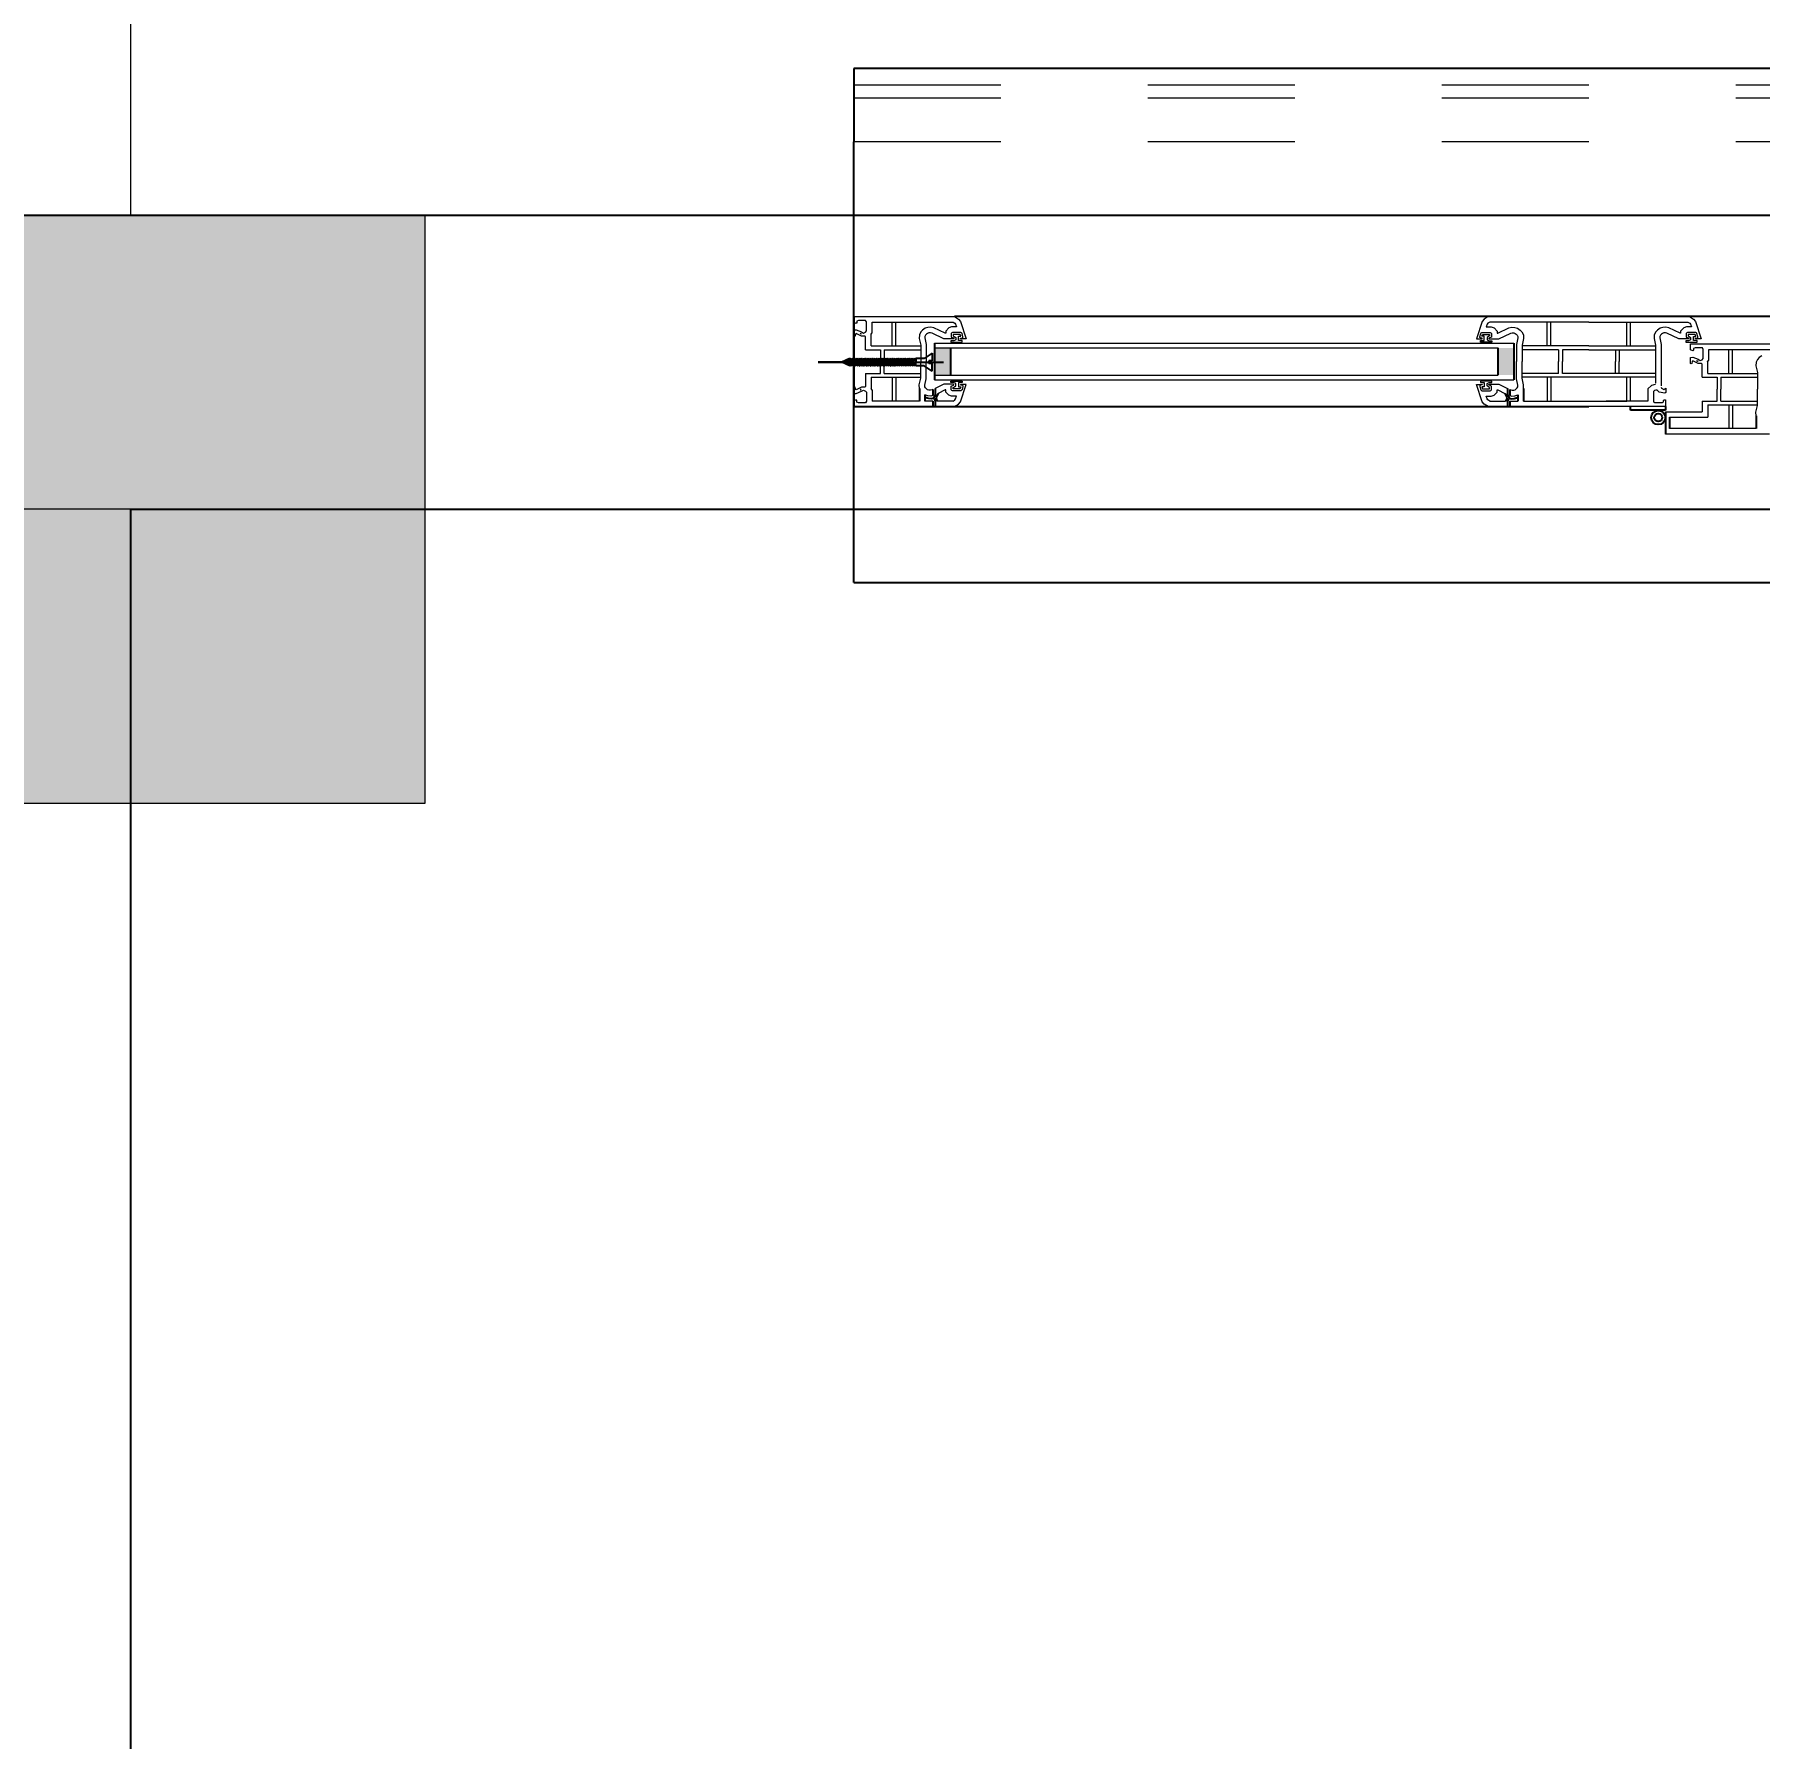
# Model space of a CAD drawing. Header units: metres. Extents: x -355 to 973, y -73 to 238.
# Drawn here: x -294.585 to -293.412, y 113.849 to 115.009 of the extents above; entities that cross this region are included whole.
import ezdxf

# ---------------------------------------------------------------- set-up
doc = ezdxf.new("R2010")
doc.units = ezdxf.units.M
doc.header["$LTSCALE"] = 3
doc.header["$MEASUREMENT"] = 0
for name, pattern in [('1', [30, 6, 6, 6, 6, 6]), ('202$0$HIDDEN', [0.375, 0.25, -0.125]), ('ACAD_ISO02W100', [15, 12, -3]), ('DASHED2', [0.375, 0.25, -0.125])]:
    doc.linetypes.add(name, pattern=pattern)
for name, color, linetype in [('01B', 10, 'Continuous'), ('4', 4, 'ACAD_ISO02W100'), ('5', 2, 'Continuous')]:
    doc.layers.add(name, color=color, linetype=linetype)
for name, color, linetype, lineweight in [('05', 21, 'Continuous', 5), ('15', 63, 'DASHED2', 15), ('alaem', 230, 'Continuous', 5)]:
    doc.layers.add(name, color=color, linetype=linetype, lineweight=lineweight)
doc.styles.get("Standard").update_dxf_attribs({"font": 'arial.ttf'})
doc.dimstyles.new('ahmad', dxfattribs={"dimtxt": 0.2, "dimasz": 0.1375, "dimexe": 0, "dimexo": 0.0625, "dimgap": 0.09, "dimtad": 0, "dimzin": 0, "dimdsep": 46, "dimtxsty": 'Standard', "dimblk": 'OBLIQUE', "dimcen": 0.09, "dimclrd": 245, "dimclrt": 61, "dimadec": 0, "dimazin": 0, "dimtfac": 1, "dimtofl": 0, "dimtmove": 0, "dimatfit": 3, "dimldrblk": 'OBLIQUE', "dimfxl": 0, "dimfxlon": 1, "dimtolj": 1, "dimtzin": 0, "dimlwd": 13, "dimarcsym": 0})

# ---------------------------------------------------------------- blocks, each defined once
blk = doc.blocks.new('fghhyh')
at = {"layer": 'alaem', "linetype": '1'}
h = blk.add_hatch(color=256, dxfattribs=at)
h.dxf.hatch_style = 1
h.paths.add_polyline_path([(280.3961, 190.2964), (280.3961, 190.6964), (279.9961, 190.6964), (279.9961, 190.2964)])
blk.add_lwpolyline([(279.9961, 190.6964), (279.9961, 190.2964), (280.3961, 190.2964), (280.3961, 190.6964)], close=True, dxfattribs=at)
blk = doc.blocks.new('_Oblique')
at = {"color": 0, "linetype": 'ByBlock', "lineweight": -2}
blk.add_line((-0.5, -0.5), (0.5, 0.5), dxfattribs=at)
blk = doc.blocks.new('*D612')
at = {"color": 245, "lineweight": 13, "transparency": 16777216}
for p, q in [((-304.7968, 115.9914), (-298.7765, 115.9914)), ((-291.9197, 115.9914), (-297.94, 115.9914))]:
    blk.add_line(p, q, dxfattribs=at)
at = {"layer": 'Defpoints', "color": 0, "transparency": 16777216}
for p in [(-291.9197, 115.9914), (-304.7968, 114.8861), (-291.9197, 114.8861)]:
    blk.add_point(p, dxfattribs=at)
at = {"color": 245, "lineweight": 13, "transparency": 16777216, "xscale": 0.1375, "yscale": 0.1375, "zscale": 0.1375, "rotation": 180}
blk.add_blockref('_Oblique', (-304.7968, 115.9914), dxfattribs=at)
at = {"color": 245, "lineweight": 13, "transparency": 16777216, "xscale": 0.1375, "yscale": 0.1375, "zscale": 0.1375}
blk.add_blockref('_Oblique', (-291.9197, 115.9914), dxfattribs=at)
at = {"color": 61, "transparency": 16777216, "insert": (-298.3582, 115.9914), "char_height": 0.2, "attachment_point": 5}
blk.add_mtext('\\A1;12.88', dxfattribs=at)
blk = doc.blocks.new('DSSSS')
at = {"layer": '05'}
for p, q in [((152.76042, -221.38644), (152.76042, -221.38719)), ((152.76042, -221.38719), (152.76643, -221.38719)), ((152.76643, -221.38719), (152.76643, -221.38631))]:
    blk.add_line(p, q, dxfattribs=at)
blk.add_lwpolyline([(152.76643, -221.38631), (152.76455, -221.38631), (152.76455, -221.38402), (152.76573, -221.38402), (152.76544, -221.383), (152.76167, -221.383), (152.76167, -221.38381), (152.76226, -221.38407), (152.76299, -221.38465), (152.76299, -221.38592), (152.76191, -221.38644), (152.76042, -221.38644)], dxfattribs=at)
blk = doc.blocks.new('ddd')
at = {"layer": '01B'}
for points in [[(1655.8293, 1003.8705), (1655.8184, 1003.8705), (1655.8184, 1003.889), (1655.8293, 1003.889)], [(1656.2018, 1003.8705), (1656.2127, 1003.8705), (1656.2127, 1003.889), (1656.2018, 1003.889)]]:
    blk.add_hatch(color=143, dxfattribs=at).paths.add_polyline_path(points)
at = {"layer": '01B', "color": 32}
for p in [(1655.7637, 1004.0793), (1655.7637, 1003.7293)]:
    blk.add_line(p, (1655.7637, 1004.0293), dxfattribs=at)
at = {"layer": '01B', "color": 143}
for p, q in [((1655.7637, 1003.9104), (1655.7637, 1003.8491)), ((1657.1951, 1003.9104), (1655.8322, 1003.9104)), ((1655.8168, 1003.8855), (1655.8114, 1003.8819)), ((1655.8168, 1003.8855), (1655.8168, 1003.8803)), ((1655.8184, 1003.8923), (1655.8184, 1003.8672)), ((1655.8293, 1003.889), (1655.8293, 1003.8705)), ((1656.2018, 1003.889), (1656.2018, 1003.8705)), ((1656.2127, 1003.8923), (1656.2127, 1003.8672)), ((1655.7802, 1003.8793), (1655.7393, 1003.8793)), ((1655.7393, 1003.8793), (1655.8247, 1003.8793)), ((1655.7608, 1003.8819), (1655.7555, 1003.8793)), ((1655.7608, 1003.8768), (1655.7555, 1003.8793)), ((1655.7608, 1003.8819), (1655.7587, 1003.8793)), ((1655.7608, 1003.8768), (1655.7587, 1003.8793)), ((1655.7621, 1003.8819), (1655.76, 1003.8793)), ((1655.7621, 1003.8768), (1655.76, 1003.8793)), ((1655.7608, 1003.8819), (1655.7616, 1003.8813)), ((1655.7608, 1003.8768), (1655.7616, 1003.8774)), ((1655.7633, 1003.8819), (1655.7612, 1003.8793)), ((1655.7633, 1003.8768), (1655.7612, 1003.8793)), ((1655.7621, 1003.8819), (1655.7628, 1003.8813)), ((1655.7621, 1003.8768), (1655.7628, 1003.8774)), ((1655.7646, 1003.8819), (1655.7624, 1003.8793)), ((1655.7646, 1003.8768), (1655.7624, 1003.8793)), ((1655.7633, 1003.8819), (1655.7641, 1003.8813)), ((1655.7633, 1003.8768), (1655.7641, 1003.8774)), ((1655.7658, 1003.8819), (1655.7637, 1003.8793)), ((1655.7658, 1003.8768), (1655.7637, 1003.8793)), ((1655.7646, 1003.8819), (1655.7653, 1003.8813)), ((1655.7646, 1003.8768), (1655.7653, 1003.8774)), ((1655.7671, 1003.8819), (1655.7649, 1003.8793)), ((1655.7671, 1003.8768), (1655.7649, 1003.8793)), ((1655.7658, 1003.8819), (1655.7666, 1003.8813)), ((1655.7658, 1003.8768), (1655.7666, 1003.8774)), ((1655.7683, 1003.8819), (1655.7662, 1003.8793)), ((1655.7683, 1003.8768), (1655.7662, 1003.8793)), ((1655.7671, 1003.8819), (1655.7678, 1003.8813)), ((1655.7671, 1003.8768), (1655.7678, 1003.8774)), ((1655.7696, 1003.8819), (1655.7674, 1003.8793)), ((1655.7696, 1003.8768), (1655.7674, 1003.8793)), ((1655.7683, 1003.8819), (1655.769, 1003.8813)), ((1655.7683, 1003.8768), (1655.769, 1003.8774)), ((1655.7708, 1003.8819), (1655.7687, 1003.8793)), ((1655.7708, 1003.8768), (1655.7687, 1003.8793)), ((1655.7696, 1003.8819), (1655.7703, 1003.8813)), ((1655.7696, 1003.8768), (1655.7703, 1003.8774)), ((1655.7721, 1003.8819), (1655.7699, 1003.8793)), ((1655.7721, 1003.8768), (1655.7699, 1003.8793)), ((1655.7708, 1003.8819), (1655.7715, 1003.8813)), ((1655.7708, 1003.8768), (1655.7715, 1003.8774)), ((1655.7733, 1003.8819), (1655.7712, 1003.8793)), ((1655.7733, 1003.8768), (1655.7712, 1003.8793)), ((1655.7721, 1003.8819), (1655.7728, 1003.8813)), ((1655.7721, 1003.8768), (1655.7728, 1003.8774)), ((1655.7745, 1003.8819), (1655.7724, 1003.8793)), ((1655.7745, 1003.8768), (1655.7724, 1003.8793)), ((1655.7733, 1003.8819), (1655.774, 1003.8813)), ((1655.7733, 1003.8768), (1655.774, 1003.8774)), ((1655.7758, 1003.8819), (1655.7737, 1003.8793)), ((1655.7758, 1003.8768), (1655.7737, 1003.8793)), ((1655.7745, 1003.8819), (1655.7753, 1003.8813)), ((1655.7745, 1003.8768), (1655.7753, 1003.8774)), ((1655.777, 1003.8819), (1655.7749, 1003.8793)), ((1655.777, 1003.8768), (1655.7749, 1003.8793)), ((1655.7758, 1003.8819), (1655.7765, 1003.8813)), ((1655.7758, 1003.8768), (1655.7765, 1003.8774)), ((1655.7783, 1003.8819), (1655.7762, 1003.8793)), ((1655.7783, 1003.8768), (1655.7762, 1003.8793)), ((1655.777, 1003.8819), (1655.7778, 1003.8813)), ((1655.777, 1003.8768), (1655.7778, 1003.8774)), ((1655.7795, 1003.8819), (1655.7774, 1003.8793)), ((1655.7795, 1003.8768), (1655.7774, 1003.8793)), ((1655.7783, 1003.8819), (1655.779, 1003.8813)), ((1655.7783, 1003.8768), (1655.779, 1003.8774)), ((1655.7808, 1003.8819), (1655.7786, 1003.8793)), ((1655.7808, 1003.8768), (1655.7786, 1003.8793)), ((1655.7795, 1003.8819), (1655.7803, 1003.8813)), ((1655.7795, 1003.8768), (1655.7803, 1003.8774)), ((1655.782, 1003.8819), (1655.7799, 1003.8793)), ((1655.782, 1003.8768), (1655.7799, 1003.8793)), ((1655.7808, 1003.8819), (1655.7815, 1003.8813)), ((1655.7808, 1003.8768), (1655.7815, 1003.8774)), ((1655.7833, 1003.8819), (1655.7811, 1003.8793)), ((1655.7833, 1003.8768), (1655.7811, 1003.8793)), ((1655.782, 1003.8819), (1655.7827, 1003.8813)), ((1655.782, 1003.8768), (1655.7827, 1003.8774)), ((1655.7845, 1003.8819), (1655.7824, 1003.8793)), ((1655.7845, 1003.8768), (1655.7824, 1003.8793)), ((1655.7833, 1003.8819), (1655.784, 1003.8813)), ((1655.7833, 1003.8768), (1655.784, 1003.8774)), ((1655.7858, 1003.8819), (1655.7836, 1003.8793)), ((1655.7858, 1003.8768), (1655.7836, 1003.8793)), ((1655.7845, 1003.8819), (1655.7852, 1003.8813)), ((1655.7845, 1003.8768), (1655.7852, 1003.8774)), ((1655.787, 1003.8819), (1655.7849, 1003.8793)), ((1655.787, 1003.8768), (1655.7849, 1003.8793)), ((1655.7858, 1003.8819), (1655.7865, 1003.8813)), ((1655.7858, 1003.8768), (1655.7865, 1003.8774)), ((1655.7882, 1003.8819), (1655.7861, 1003.8793)), ((1655.7882, 1003.8768), (1655.7861, 1003.8793)), ((1655.787, 1003.8819), (1655.7877, 1003.8813)), ((1655.787, 1003.8768), (1655.7877, 1003.8774)), ((1655.7895, 1003.8819), (1655.7874, 1003.8793)), ((1655.7895, 1003.8768), (1655.7874, 1003.8793)), ((1655.7882, 1003.8819), (1655.789, 1003.8813)), ((1655.7882, 1003.8768), (1655.789, 1003.8774)), ((1655.7907, 1003.8819), (1655.7886, 1003.8793)), ((1655.7907, 1003.8768), (1655.7886, 1003.8793)), ((1655.7895, 1003.8819), (1655.7902, 1003.8813)), ((1655.7895, 1003.8768), (1655.7902, 1003.8774)), ((1655.792, 1003.8819), (1655.7899, 1003.8793)), ((1655.792, 1003.8768), (1655.7899, 1003.8793)), ((1655.7907, 1003.8819), (1655.7915, 1003.8813)), ((1655.7907, 1003.8768), (1655.7915, 1003.8774)), ((1655.7932, 1003.8819), (1655.7911, 1003.8793)), ((1655.7932, 1003.8768), (1655.7911, 1003.8793)), ((1655.792, 1003.8819), (1655.7927, 1003.8813)), ((1655.792, 1003.8768), (1655.7927, 1003.8774)), ((1655.7945, 1003.8819), (1655.7923, 1003.8793)), ((1655.7945, 1003.8768), (1655.7923, 1003.8793)), ((1655.7932, 1003.8819), (1655.794, 1003.8813)), ((1655.7932, 1003.8768), (1655.794, 1003.8774)), ((1655.7957, 1003.8819), (1655.7936, 1003.8793)), ((1655.7957, 1003.8768), (1655.7936, 1003.8793)), ((1655.7945, 1003.8819), (1655.7952, 1003.8813)), ((1655.7945, 1003.8768), (1655.7952, 1003.8774)), ((1655.797, 1003.8819), (1655.7948, 1003.8793)), ((1655.797, 1003.8768), (1655.7948, 1003.8793)), ((1655.7957, 1003.8819), (1655.7965, 1003.8813)), ((1655.7957, 1003.8768), (1655.7965, 1003.8774)), ((1655.7982, 1003.8819), (1655.7961, 1003.8793)), ((1655.7982, 1003.8768), (1655.7961, 1003.8793)), ((1655.797, 1003.8819), (1655.7977, 1003.8813)), ((1655.797, 1003.8768), (1655.7977, 1003.8774)), ((1655.7995, 1003.8819), (1655.7973, 1003.8793)), ((1655.7995, 1003.8768), (1655.7973, 1003.8793)), ((1655.7982, 1003.8819), (1655.7989, 1003.8813)), ((1655.7982, 1003.8768), (1655.7989, 1003.8774)), ((1655.8007, 1003.8819), (1655.7986, 1003.8793)), ((1655.8007, 1003.8768), (1655.7986, 1003.8793)), ((1655.7995, 1003.8819), (1655.8002, 1003.8813)), ((1655.7995, 1003.8768), (1655.8002, 1003.8774)), ((1655.8019, 1003.8819), (1655.7998, 1003.8793)), ((1655.8019, 1003.8768), (1655.7998, 1003.8793)), ((1655.8007, 1003.8819), (1655.8014, 1003.8813)), ((1655.8007, 1003.8768), (1655.8014, 1003.8774)), ((1655.8032, 1003.8819), (1655.8011, 1003.8793)), ((1655.8032, 1003.8768), (1655.8011, 1003.8793)), ((1655.8019, 1003.8819), (1655.8027, 1003.8813)), ((1655.8019, 1003.8768), (1655.8027, 1003.8774)), ((1655.8044, 1003.8819), (1655.8023, 1003.8793)), ((1655.8044, 1003.8768), (1655.8023, 1003.8793)), ((1655.8032, 1003.8819), (1655.8039, 1003.8813)), ((1655.8032, 1003.8768), (1655.8039, 1003.8774)), ((1655.8057, 1003.8819), (1655.8036, 1003.8793)), ((1655.8057, 1003.8768), (1655.8036, 1003.8793)), ((1655.8044, 1003.8819), (1655.8052, 1003.8813)), ((1655.8044, 1003.8768), (1655.8052, 1003.8774)), ((1655.8114, 1003.8819), (1655.8057, 1003.8819)), ((1655.8057, 1003.8819), (1655.8057, 1003.8793)), ((1655.8057, 1003.8768), (1655.8057, 1003.8793)), ((1655.8114, 1003.8768), (1655.8057, 1003.8768)), ((1655.8168, 1003.8732), (1655.8114, 1003.8768)), ((1655.8168, 1003.8803), (1655.8147, 1003.8803)), ((1655.8147, 1003.8803), (1655.8147, 1003.8793)), ((1655.8147, 1003.8784), (1655.8147, 1003.8793)), ((1655.8168, 1003.8784), (1655.8147, 1003.8784)), ((1655.8168, 1003.8732), (1655.8168, 1003.8784)), ((1655.8082, 1003.8614), (1655.8082, 1003.8529)), ((1655.8174, 1003.8607), (1655.8174, 1003.8566)), ((1655.8189, 1003.8615), (1655.8189, 1003.8572)), ((1656.2084, 1003.8615), (1656.2084, 1003.8572)), ((1656.2099, 1003.8607), (1656.2099, 1003.8566)), ((1656.2192, 1003.8614), (1656.2192, 1003.8529)), ((1655.7637, 1003.8491), (1656.2637, 1003.8491)), ((1655.8119, 1003.8571), (1655.8119, 1003.8529)), ((1655.8123, 1003.8555), (1655.8122, 1003.8549)), ((1655.8174, 1003.8529), (1655.8174, 1003.8491)), ((1655.8189, 1003.8572), (1655.8178, 1003.8551)), ((1655.8181, 1003.8545), (1655.8189, 1003.8529)), ((1655.8189, 1003.8529), (1655.8189, 1003.8491)), ((1655.8209, 1003.8581), (1655.8193, 1003.8551)), ((1655.8193, 1003.8551), (1655.8204, 1003.8529)), ((1656.2065, 1003.8581), (1656.2081, 1003.8551)), ((1656.2081, 1003.8551), (1656.207, 1003.8529)), ((1656.2084, 1003.8572), (1656.2095, 1003.8551)), ((1656.2092, 1003.8545), (1656.2084, 1003.8529)), ((1656.2084, 1003.8529), (1656.2084, 1003.8491)), ((1656.2099, 1003.8529), (1656.2099, 1003.8491)), ((1656.215, 1003.8555), (1656.2152, 1003.8549)), ((1656.2154, 1003.8571), (1656.2154, 1003.8529)), ((1656.2921, 1003.8467), (1656.2921, 1003.8491)), ((1656.3159, 1003.8491), (1656.3159, 1003.8467)), ((1656.3159, 1003.8467), (1656.2921, 1003.8467)), ((1656.3159, 1003.8456), (1656.3159, 1003.8304)), ((1656.3185, 1003.8418), (1656.3185, 1003.8342)), ((1656.3774, 1003.8427), (1656.3774, 1003.8342))]:
    blk.add_line(p, q, dxfattribs=at)
for radius in [0.00477, 0.00274]:
    blk.add_circle((1656.3109, 1003.8416), radius, dxfattribs=at)
at = {"layer": '05', "color": 143}
for p, q in [((1655.7637, 1003.9064), (1655.7637, 1003.9104)), ((1655.7667, 1003.9078), (1655.7656, 1003.9073)), ((1655.7656, 1003.9073), (1655.7656, 1003.9063)), ((1655.771, 1003.9078), (1655.7667, 1003.9078)), ((1655.7716, 1003.9077), (1655.771, 1003.9078)), ((1655.7722, 1003.9067), (1655.7716, 1003.9077)), ((1655.7722, 1003.9006), (1655.7722, 1003.9067)), ((1656.2637, 1003.9104), (1656.3322, 1003.9104)), ((1656.3322, 1003.9104), (1656.3349, 1003.9087)), ((1656.3349, 1003.9087), (1656.3362, 1003.907)), ((1656.3362, 1003.907), (1656.3401, 1003.8953)), ((1655.7651, 1003.9057), (1655.7637, 1003.9064)), ((1655.7637, 1003.9013), (1655.7651, 1003.9014)), ((1655.7637, 1003.8972), (1655.7637, 1003.9013)), ((1655.764, 1003.897), (1655.7637, 1003.8972)), ((1655.7646, 1003.8971), (1655.764, 1003.897)), ((1655.7647, 1003.8984), (1655.7646, 1003.8971)), ((1655.7652, 1003.8989), (1655.7647, 1003.8984)), ((1655.7656, 1003.9063), (1655.7651, 1003.9057)), ((1655.7651, 1003.9014), (1655.7689, 1003.8999)), ((1655.7689, 1003.8971), (1655.7652, 1003.8989)), ((1655.7687, 1003.8985), (1655.7678, 1003.899)), ((1655.7678, 1003.899), (1655.7683, 1003.8988)), ((1655.7683, 1003.8988), (1655.7687, 1003.8985)), ((1655.7689, 1003.8999), (1655.7702, 1003.8991)), ((1655.7701, 1003.8971), (1655.7689, 1003.8971)), ((1655.7712, 1003.8971), (1655.7701, 1003.8971)), ((1655.7702, 1003.8991), (1655.7715, 1003.8997)), ((1655.7715, 1003.8967), (1655.7712, 1003.8971)), ((1655.7715, 1003.8997), (1655.7722, 1003.9006)), ((1655.7715, 1003.8878), (1655.7715, 1003.8967)), ((1655.7752, 1003.8982), (1655.776, 1003.8993)), ((1655.7754, 1003.8979), (1655.7752, 1003.8982)), ((1655.7754, 1003.8904), (1655.7754, 1003.8979)), ((1655.776, 1003.8993), (1655.776, 1003.9066)), ((1655.776, 1003.9066), (1655.8311, 1003.9066)), ((1655.7896, 1003.8904), (1655.7896, 1003.9066)), ((1655.7921, 1003.8904), (1655.7921, 1003.9066)), ((1655.8082, 1003.898), (1655.8081, 1003.8954)), ((1655.8081, 1003.8954), (1655.8091, 1003.891)), ((1655.8093, 1003.8999), (1655.8082, 1003.898)), ((1655.8103, 1003.9011), (1655.8093, 1003.8999)), ((1655.8122, 1003.9024), (1655.8103, 1003.9011)), ((1655.814, 1003.903), (1655.8122, 1003.9024)), ((1655.816, 1003.9031), (1655.814, 1003.903)), ((1655.818, 1003.9027), (1655.816, 1003.9031)), ((1655.8257, 1003.899), (1655.818, 1003.9027)), ((1655.8261, 1003.899), (1655.8257, 1003.899)), ((1655.8282, 1003.9026), (1655.8261, 1003.9005)), ((1655.8261, 1003.9005), (1655.8261, 1003.899)), ((1655.8301, 1003.9033), (1655.8282, 1003.9026)), ((1655.8334, 1003.9033), (1655.8301, 1003.9033)), ((1655.8311, 1003.9066), (1655.8323, 1003.9058)), ((1655.8323, 1003.9058), (1655.8328, 1003.9052)), ((1655.8328, 1003.9052), (1655.8334, 1003.9033)), ((1656.1945, 1003.9052), (1656.1939, 1003.9033)), ((1656.1939, 1003.9033), (1656.1973, 1003.9033)), ((1656.195, 1003.9058), (1656.1945, 1003.9052)), ((1656.1962, 1003.9066), (1656.195, 1003.9058)), ((1656.2637, 1003.9066), (1656.1962, 1003.9066)), ((1656.1973, 1003.9033), (1656.1992, 1003.9026)), ((1656.1992, 1003.9026), (1656.2012, 1003.9005)), ((1656.2012, 1003.9005), (1656.2012, 1003.899)), ((1656.2012, 1003.899), (1656.2017, 1003.899)), ((1656.2017, 1003.899), (1656.2093, 1003.9027)), ((1656.2093, 1003.9027), (1656.2113, 1003.9031)), ((1656.2113, 1003.9031), (1656.2133, 1003.903)), ((1656.2133, 1003.903), (1656.2152, 1003.9024)), ((1656.2152, 1003.9024), (1656.217, 1003.9011)), ((1656.217, 1003.9011), (1656.218, 1003.8999)), ((1656.218, 1003.8999), (1656.2192, 1003.898)), ((1656.2192, 1003.8954), (1656.2182, 1003.891)), ((1656.2192, 1003.898), (1656.2192, 1003.8954)), ((1656.2352, 1003.8904), (1656.2352, 1003.9066)), ((1656.2377, 1003.8904), (1656.2377, 1003.9066)), ((1656.2637, 1003.9066), (1656.3311, 1003.9066)), ((1656.2896, 1003.8904), (1656.2896, 1003.9066)), ((1656.2921, 1003.8904), (1656.2921, 1003.9066)), ((1656.3082, 1003.898), (1656.3081, 1003.8954)), ((1656.3081, 1003.8954), (1656.3091, 1003.891)), ((1656.3093, 1003.8999), (1656.3082, 1003.898)), ((1656.3103, 1003.9011), (1656.3093, 1003.8999)), ((1656.3122, 1003.9024), (1656.3103, 1003.9011)), ((1656.3124, 1003.8976), (1656.3119, 1003.8969)), ((1656.3119, 1003.8969), (1656.3119, 1003.8958)), ((1656.3119, 1003.8958), (1656.3129, 1003.8914)), ((1656.314, 1003.903), (1656.3122, 1003.9024)), ((1656.313, 1003.8983), (1656.3124, 1003.8976)), ((1656.3138, 1003.8989), (1656.313, 1003.8983)), ((1656.3147, 1003.8992), (1656.3138, 1003.8989)), ((1656.316, 1003.9031), (1656.314, 1003.903)), ((1656.3157, 1003.8993), (1656.3147, 1003.8992)), ((1656.3168, 1003.899), (1656.3157, 1003.8993)), ((1656.318, 1003.9027), (1656.316, 1003.9031)), ((1656.3248, 1003.8951), (1656.3168, 1003.899)), ((1656.3257, 1003.899), (1656.318, 1003.9027)), ((1656.3312, 1003.8951), (1656.3248, 1003.8951)), ((1656.3261, 1003.899), (1656.3257, 1003.899)), ((1656.3282, 1003.9026), (1656.3261, 1003.9005)), ((1656.3261, 1003.9005), (1656.3261, 1003.899)), ((1656.3301, 1003.9033), (1656.3282, 1003.9026)), ((1656.3303, 1003.8993), (1656.3299, 1003.8989)), ((1656.3299, 1003.8989), (1656.3299, 1003.8964)), ((1656.3299, 1003.8964), (1656.3313, 1003.8958)), ((1656.3334, 1003.9033), (1656.3301, 1003.9033)), ((1656.3308, 1003.8995), (1656.3303, 1003.8993)), ((1656.3365, 1003.8995), (1656.3308, 1003.8995)), ((1656.3311, 1003.9066), (1656.3323, 1003.9058)), ((1656.3316, 1003.8953), (1656.3312, 1003.8951)), ((1656.3313, 1003.8958), (1656.3316, 1003.8955)), ((1656.3316, 1003.8955), (1656.3316, 1003.8953)), ((1656.3323, 1003.9058), (1656.3328, 1003.9052)), ((1656.3328, 1003.9052), (1656.3334, 1003.9033)), ((1656.3362, 1003.8953), (1656.3362, 1003.8957)), ((1656.3362, 1003.8957), (1656.3369, 1003.8957)), ((1656.3401, 1003.8953), (1656.3362, 1003.8953)), ((1656.3369, 1003.8993), (1656.3365, 1003.8995)), ((1656.3372, 1003.8989), (1656.3369, 1003.8993)), ((1656.3369, 1003.8957), (1656.3375, 1003.8958)), ((1656.3378, 1003.8966), (1656.3372, 1003.8989)), ((1656.3375, 1003.8958), (1656.3377, 1003.8962)), ((1656.3377, 1003.8962), (1656.3378, 1003.8966)), ((1655.7715, 1003.8878), (1655.7817, 1003.8878)), ((1655.7754, 1003.8904), (1655.8091, 1003.8904)), ((1655.7817, 1003.8878), (1655.7817, 1003.8797)), ((1655.7842, 1003.8878), (1655.8091, 1003.8878)), ((1655.7842, 1003.8878), (1655.7842, 1003.8797)), ((1655.8091, 1003.891), (1655.8091, 1003.8841)), ((1655.8091, 1003.8841), (1655.8091, 1003.8797)), ((1656.2182, 1003.891), (1656.2182, 1003.8841)), ((1656.2637, 1003.8904), (1656.2182, 1003.8904)), ((1656.2431, 1003.8878), (1656.2182, 1003.8878)), ((1656.2182, 1003.8841), (1656.2182, 1003.8797)), ((1656.2431, 1003.8878), (1656.2431, 1003.8797)), ((1656.2637, 1003.8878), (1656.2457, 1003.8878)), ((1656.2457, 1003.8878), (1656.2457, 1003.8797)), ((1656.2637, 1003.8904), (1656.3091, 1003.8904)), ((1656.2637, 1003.8878), (1656.3091, 1003.8878)), ((1656.2817, 1003.8878), (1656.2817, 1003.8797)), ((1656.2842, 1003.8878), (1656.2842, 1003.8797)), ((1656.3091, 1003.891), (1656.3091, 1003.8833)), ((1656.3091, 1003.8833), (1656.3091, 1003.865)), ((1656.3129, 1003.8914), (1656.3129, 1003.8833)), ((1656.3129, 1003.8833), (1656.3129, 1003.8632)), ((1656.3296, 1003.8939), (1656.3296, 1003.8929)), ((1656.3296, 1003.8929), (1656.3373, 1003.8929)), ((1656.3373, 1003.8929), (1656.3373, 1003.894)), ((1656.3588, 1003.8717), (1656.3588, 1003.8879)), ((1656.3614, 1003.8717), (1656.3614, 1003.8879)), ((1655.7715, 1003.8716), (1655.7817, 1003.8716)), ((1655.7715, 1003.8716), (1655.7715, 1003.8628)), ((1655.7817, 1003.8716), (1655.7817, 1003.8797)), ((1655.7842, 1003.8716), (1655.7842, 1003.8797)), ((1655.7842, 1003.8716), (1655.8091, 1003.8716)), ((1655.8091, 1003.8754), (1655.8091, 1003.8797)), ((1655.8091, 1003.8685), (1655.8091, 1003.8754)), ((1655.8129, 1003.8754), (1655.8129, 1003.8797)), ((1655.8129, 1003.868), (1655.8129, 1003.8754)), ((1656.2144, 1003.8754), (1656.2144, 1003.8797)), ((1656.2144, 1003.868), (1656.2144, 1003.8754)), ((1656.2182, 1003.8754), (1656.2182, 1003.8797)), ((1656.2182, 1003.8685), (1656.2182, 1003.8754)), ((1656.2431, 1003.8716), (1656.2182, 1003.8716)), ((1656.2431, 1003.8716), (1656.2431, 1003.8797)), ((1656.2457, 1003.8716), (1656.2457, 1003.8797)), ((1656.3091, 1003.8716), (1656.2457, 1003.8716)), ((1656.2817, 1003.8716), (1656.2817, 1003.8797)), ((1656.2842, 1003.8716), (1656.2842, 1003.8797)), ((1656.3446, 1003.8717), (1656.3783, 1003.8717)), ((1655.764, 1003.8625), (1655.7637, 1003.8623)), ((1655.7637, 1003.8623), (1655.7637, 1003.8581)), ((1655.7646, 1003.8623), (1655.764, 1003.8625)), ((1655.7647, 1003.8611), (1655.7646, 1003.8623)), ((1655.7652, 1003.8606), (1655.7647, 1003.8611)), ((1655.7689, 1003.8624), (1655.7652, 1003.8606)), ((1655.7687, 1003.8609), (1655.7678, 1003.8604)), ((1655.7678, 1003.8604), (1655.7683, 1003.8606)), ((1655.7683, 1003.8606), (1655.7687, 1003.8609)), ((1655.7701, 1003.8623), (1655.7689, 1003.8624)), ((1655.7689, 1003.8595), (1655.7702, 1003.8603)), ((1655.7712, 1003.8623), (1655.7701, 1003.8623)), ((1655.7702, 1003.8603), (1655.7715, 1003.8597)), ((1655.7715, 1003.8628), (1655.7712, 1003.8623)), ((1655.7715, 1003.8597), (1655.7722, 1003.8589)), ((1655.7754, 1003.8615), (1655.7752, 1003.8613)), ((1655.7752, 1003.8613), (1655.776, 1003.8601)), ((1655.7754, 1003.8691), (1655.8091, 1003.8691)), ((1655.7754, 1003.8691), (1655.7754, 1003.8615)), ((1655.776, 1003.8601), (1655.776, 1003.8529)), ((1655.7896, 1003.8691), (1655.7896, 1003.8529)), ((1655.7921, 1003.8691), (1655.7921, 1003.8529)), ((1655.8081, 1003.864), (1655.8091, 1003.8685)), ((1655.8082, 1003.8614), (1655.8081, 1003.864)), ((1655.8119, 1003.8636), (1655.8129, 1003.868)), ((1655.8119, 1003.8626), (1655.8119, 1003.8636)), ((1655.8124, 1003.8618), (1655.8119, 1003.8626)), ((1655.813, 1003.8611), (1655.8124, 1003.8618)), ((1655.8138, 1003.8605), (1655.813, 1003.8611)), ((1655.8147, 1003.8603), (1655.8138, 1003.8605)), ((1655.8157, 1003.8602), (1655.8147, 1003.8603)), ((1655.8168, 1003.8604), (1655.8157, 1003.8602)), ((1655.8174, 1003.8607), (1655.8168, 1003.8604)), ((1655.8248, 1003.8643), (1655.8189, 1003.8615)), ((1655.8257, 1003.8605), (1655.8209, 1003.8581)), ((1655.8312, 1003.8643), (1655.8248, 1003.8643)), ((1655.8261, 1003.8605), (1655.8257, 1003.8605)), ((1655.8261, 1003.859), (1655.8261, 1003.8605)), ((1655.8296, 1003.8656), (1655.8296, 1003.8665)), ((1655.8296, 1003.8665), (1655.8373, 1003.8665)), ((1655.8299, 1003.863), (1655.8313, 1003.8637)), ((1655.8299, 1003.8605), (1655.8299, 1003.863)), ((1655.8303, 1003.8601), (1655.8299, 1003.8605)), ((1655.8308, 1003.8599), (1655.8303, 1003.8601)), ((1655.8365, 1003.8599), (1655.8308, 1003.8599)), ((1655.8316, 1003.8641), (1655.8312, 1003.8643)), ((1655.8313, 1003.8637), (1655.8316, 1003.8639)), ((1655.8316, 1003.8639), (1655.8316, 1003.8641)), ((1655.8362, 1003.8524), (1655.8401, 1003.8641)), ((1655.8401, 1003.8641), (1655.8362, 1003.8641)), ((1655.8362, 1003.8641), (1655.8362, 1003.8638)), ((1655.8362, 1003.8638), (1655.8369, 1003.8638)), ((1655.8369, 1003.8602), (1655.8365, 1003.8599)), ((1655.8369, 1003.8638), (1655.8375, 1003.8637)), ((1655.8372, 1003.8605), (1655.8369, 1003.8602)), ((1655.8378, 1003.8628), (1655.8372, 1003.8605)), ((1655.8373, 1003.8665), (1655.8373, 1003.8654)), ((1655.8375, 1003.8637), (1655.8377, 1003.8632)), ((1655.8377, 1003.8632), (1655.8378, 1003.8628)), ((1656.1911, 1003.8524), (1656.1872, 1003.8641)), ((1656.1872, 1003.8641), (1656.1911, 1003.8641)), ((1656.1896, 1003.8632), (1656.1895, 1003.8628)), ((1656.1895, 1003.8628), (1656.1902, 1003.8605)), ((1656.1899, 1003.8637), (1656.1896, 1003.8632)), ((1656.1904, 1003.8638), (1656.1899, 1003.8637)), ((1656.1977, 1003.8665), (1656.19, 1003.8665)), ((1656.19, 1003.8665), (1656.19, 1003.8654)), ((1656.1902, 1003.8605), (1656.1905, 1003.8602)), ((1656.1911, 1003.8638), (1656.1904, 1003.8638)), ((1656.1905, 1003.8602), (1656.1908, 1003.8599)), ((1656.1908, 1003.8599), (1656.1965, 1003.8599)), ((1656.1911, 1003.8641), (1656.1911, 1003.8638)), ((1656.1957, 1003.8641), (1656.1961, 1003.8643)), ((1656.1957, 1003.8639), (1656.1957, 1003.8641)), ((1656.196, 1003.8637), (1656.1957, 1003.8639)), ((1656.1974, 1003.863), (1656.196, 1003.8637)), ((1656.1961, 1003.8643), (1656.2025, 1003.8643)), ((1656.1965, 1003.8599), (1656.197, 1003.8601)), ((1656.197, 1003.8601), (1656.1974, 1003.8605)), ((1656.1974, 1003.8605), (1656.1974, 1003.863)), ((1656.1977, 1003.8656), (1656.1977, 1003.8665)), ((1656.2012, 1003.859), (1656.2012, 1003.8605)), ((1656.2012, 1003.8605), (1656.2017, 1003.8605)), ((1656.2017, 1003.8605), (1656.2065, 1003.8581)), ((1656.2025, 1003.8643), (1656.2084, 1003.8615)), ((1656.2099, 1003.8607), (1656.2106, 1003.8604)), ((1656.2106, 1003.8604), (1656.2116, 1003.8602)), ((1656.2116, 1003.8602), (1656.2126, 1003.8603)), ((1656.2126, 1003.8603), (1656.2135, 1003.8605)), ((1656.2135, 1003.8605), (1656.2143, 1003.8611)), ((1656.2143, 1003.8611), (1656.2149, 1003.8618)), ((1656.2154, 1003.8636), (1656.2144, 1003.868)), ((1656.2149, 1003.8618), (1656.2154, 1003.8626)), ((1656.2154, 1003.8626), (1656.2154, 1003.8636)), ((1656.3091, 1003.8691), (1656.2182, 1003.8691)), ((1656.2192, 1003.864), (1656.2182, 1003.8685)), ((1656.2192, 1003.8614), (1656.2192, 1003.864)), ((1656.2352, 1003.8691), (1656.2352, 1003.8529)), ((1656.2377, 1003.8691), (1656.2377, 1003.8529)), ((1656.2896, 1003.8529), (1656.2896, 1003.8691)), ((1656.2921, 1003.8529), (1656.2921, 1003.8691)), ((1656.3064, 1003.8635), (1656.3038, 1003.8611)), ((1656.3038, 1003.8611), (1656.3038, 1003.8529)), ((1656.3087, 1003.8641), (1656.3064, 1003.8635)), ((1656.3083, 1003.86), (1656.3076, 1003.8594)), ((1656.3092, 1003.8603), (1656.3083, 1003.86)), ((1656.3091, 1003.8641), (1656.3087, 1003.8641)), ((1656.3102, 1003.8603), (1656.3092, 1003.8603)), ((1656.3114, 1003.859), (1656.3102, 1003.8603)), ((1656.3129, 1003.8623), (1656.3132, 1003.8616)), ((1656.3132, 1003.8616), (1656.3139, 1003.8611)), ((1656.3139, 1003.8611), (1656.3146, 1003.8606)), ((1656.3146, 1003.8606), (1656.3154, 1003.8612)), ((1656.3154, 1003.8612), (1656.316, 1003.8616)), ((1656.316, 1003.8616), (1656.316, 1003.8587)), ((1656.3408, 1003.8691), (1656.3509, 1003.8691)), ((1656.3509, 1003.8691), (1656.3509, 1003.861)), ((1656.3509, 1003.8529), (1656.3509, 1003.861)), ((1656.3534, 1003.8691), (1656.3783, 1003.8691)), ((1656.3534, 1003.8691), (1656.3534, 1003.861)), ((1656.3534, 1003.8529), (1656.3534, 1003.861)), ((1656.3783, 1003.8567), (1656.3783, 1003.861)), ((1655.7637, 1003.8581), (1655.7651, 1003.858)), ((1655.7651, 1003.8537), (1655.7637, 1003.8531)), ((1655.7637, 1003.8531), (1655.7637, 1003.8491)), ((1655.8174, 1003.8491), (1655.7637, 1003.8491)), ((1655.7651, 1003.858), (1655.7689, 1003.8595)), ((1655.7656, 1003.8532), (1655.7651, 1003.8537)), ((1655.7656, 1003.8521), (1655.7656, 1003.8532)), ((1655.7667, 1003.8516), (1655.7656, 1003.8521)), ((1655.771, 1003.8516), (1655.7667, 1003.8516)), ((1655.7716, 1003.8517), (1655.771, 1003.8516)), ((1655.7722, 1003.8528), (1655.7716, 1003.8517)), ((1655.7722, 1003.8589), (1655.7722, 1003.8528)), ((1655.8082, 1003.8529), (1655.776, 1003.8529)), ((1655.814, 1003.8565), (1655.8119, 1003.8571)), ((1655.8174, 1003.8529), (1655.8119, 1003.8529)), ((1655.8143, 1003.8543), (1655.8122, 1003.8549)), ((1655.8144, 1003.8549), (1655.8123, 1003.8555)), ((1655.816, 1003.8563), (1655.814, 1003.8565)), ((1655.8165, 1003.8541), (1655.8143, 1003.8543)), ((1655.8164, 1003.8547), (1655.8144, 1003.8549)), ((1655.8174, 1003.8566), (1655.816, 1003.8563)), ((1655.8178, 1003.8551), (1655.8164, 1003.8547)), ((1655.8181, 1003.8545), (1655.8165, 1003.8541)), ((1655.8322, 1003.8491), (1655.8189, 1003.8491)), ((1655.8311, 1003.8529), (1655.8204, 1003.8529)), ((1655.8282, 1003.8568), (1655.8261, 1003.859)), ((1655.8301, 1003.8561), (1655.8282, 1003.8568)), ((1655.8334, 1003.8561), (1655.8301, 1003.8561)), ((1655.8311, 1003.8529), (1655.8323, 1003.8536)), ((1655.8322, 1003.8491), (1655.8349, 1003.8507)), ((1655.8323, 1003.8536), (1655.8328, 1003.8543)), ((1655.8328, 1003.8543), (1655.8334, 1003.8561)), ((1655.8349, 1003.8507), (1655.8362, 1003.8524)), ((1656.1924, 1003.8507), (1656.1911, 1003.8524)), ((1656.1951, 1003.8491), (1656.1924, 1003.8507)), ((1656.1945, 1003.8543), (1656.1939, 1003.8561)), ((1656.1939, 1003.8561), (1656.1973, 1003.8561)), ((1656.195, 1003.8536), (1656.1945, 1003.8543)), ((1656.1962, 1003.8529), (1656.195, 1003.8536)), ((1656.1951, 1003.8491), (1656.2084, 1003.8491)), ((1656.1962, 1003.8529), (1656.207, 1003.8529)), ((1656.1973, 1003.8561), (1656.1992, 1003.8568)), ((1656.1992, 1003.8568), (1656.2012, 1003.859)), ((1656.2092, 1003.8545), (1656.2109, 1003.8541)), ((1656.2095, 1003.8551), (1656.2109, 1003.8547)), ((1656.2099, 1003.8566), (1656.2113, 1003.8563)), ((1656.2099, 1003.8529), (1656.2154, 1003.8529)), ((1656.2099, 1003.8491), (1656.2637, 1003.8491)), ((1656.2109, 1003.8547), (1656.2129, 1003.8549)), ((1656.2109, 1003.8541), (1656.213, 1003.8543)), ((1656.2113, 1003.8563), (1656.2133, 1003.8565)), ((1656.2129, 1003.8549), (1656.215, 1003.8555)), ((1656.213, 1003.8543), (1656.2152, 1003.8549)), ((1656.2133, 1003.8565), (1656.2154, 1003.8571)), ((1656.2192, 1003.8529), (1656.2896, 1003.8529)), ((1656.3159, 1003.8491), (1656.2637, 1003.8491)), ((1656.3038, 1003.8529), (1656.2754, 1003.8529)), ((1656.3076, 1003.8594), (1656.3076, 1003.8528)), ((1656.3076, 1003.8528), (1656.3079, 1003.8522)), ((1656.3079, 1003.8522), (1656.3083, 1003.8519)), ((1656.3083, 1003.8519), (1656.3138, 1003.8519)), ((1656.3154, 1003.8583), (1656.3114, 1003.859)), ((1656.3138, 1003.8519), (1656.3142, 1003.8521)), ((1656.3142, 1003.8521), (1656.3144, 1003.8526)), ((1656.3144, 1003.8533), (1656.3147, 1003.8536)), ((1656.3144, 1003.8526), (1656.3144, 1003.8533)), ((1656.3147, 1003.8536), (1656.3157, 1003.8536)), ((1656.316, 1003.8587), (1656.3154, 1003.8583)), ((1656.3157, 1003.8536), (1656.3159, 1003.8532)), ((1656.3159, 1003.8532), (1656.3159, 1003.8491)), ((1656.3408, 1003.8529), (1656.3408, 1003.8456)), ((1656.3408, 1003.8529), (1656.3509, 1003.8529)), ((1656.3446, 1003.8504), (1656.3446, 1003.8418)), ((1656.3446, 1003.8504), (1656.3783, 1003.8504)), ((1656.3534, 1003.8529), (1656.3783, 1003.8529)), ((1656.3588, 1003.8504), (1656.3588, 1003.8342)), ((1656.3614, 1003.8504), (1656.3614, 1003.8342)), ((1656.3773, 1003.8453), (1656.3783, 1003.8498)), ((1656.3783, 1003.8498), (1656.3783, 1003.8567)), ((1656.3159, 1003.8456), (1656.3408, 1003.8456)), ((1656.3185, 1003.8418), (1656.3446, 1003.8418)), ((1656.3774, 1003.8427), (1656.3773, 1003.8453)), ((1656.3866, 1003.8304), (1656.3159, 1003.8304)), ((1656.3774, 1003.8342), (1656.3185, 1003.8342))]:
    blk.add_line(p, q, dxfattribs=at)
at = {"layer": '05', "color": 107}
for p, q in [((1655.8184, 1003.8923), (1656.2127, 1003.8923)), ((1655.8184, 1003.889), (1656.2018, 1003.889)), ((1655.8184, 1003.8705), (1656.2018, 1003.8705)), ((1655.8184, 1003.8672), (1656.2127, 1003.8672))]:
    blk.add_line(p, q, dxfattribs=at)
at = {"layer": '05', "color": 143}
for points in [[(1655.7637, 1003.9104), (1655.8322, 1003.9104), (1655.8349, 1003.9087), (1655.8362, 1003.907), (1655.8401, 1003.8953), (1655.8362, 1003.8953), (1655.8362, 1003.8957), (1655.8369, 1003.8957), (1655.8375, 1003.8958), (1655.8377, 1003.8962), (1655.8378, 1003.8966), (1655.8372, 1003.8989), (1655.8369, 1003.8993), (1655.8365, 1003.8995), (1655.8308, 1003.8995), (1655.8303, 1003.8993), (1655.8299, 1003.8989), (1655.8299, 1003.8964), (1655.8313, 1003.8958), (1655.8316, 1003.8955), (1655.8316, 1003.8953), (1655.8312, 1003.8951), (1655.8248, 1003.8951), (1655.8168, 1003.899), (1655.8157, 1003.8993), (1655.8147, 1003.8992), (1655.8138, 1003.8989), (1655.813, 1003.8983), (1655.8124, 1003.8976), (1655.8119, 1003.8969), (1655.8119, 1003.8958), (1655.8129, 1003.8914), (1655.8129, 1003.8841), (1655.8129, 1003.8797)], [(1656.2637, 1003.9104), (1656.1951, 1003.9104), (1656.1924, 1003.9087), (1656.1911, 1003.907), (1656.1872, 1003.8953), (1656.1911, 1003.8953), (1656.1911, 1003.8957), (1656.1904, 1003.8957), (1656.1899, 1003.8958), (1656.1896, 1003.8962), (1656.1895, 1003.8966), (1656.1902, 1003.8989), (1656.1905, 1003.8993), (1656.1908, 1003.8995), (1656.1965, 1003.8995), (1656.197, 1003.8993), (1656.1974, 1003.8989), (1656.1974, 1003.8964), (1656.196, 1003.8958), (1656.1957, 1003.8955), (1656.1957, 1003.8953), (1656.1961, 1003.8951), (1656.2025, 1003.8951), (1656.2106, 1003.899), (1656.2116, 1003.8993), (1656.2126, 1003.8992), (1656.2135, 1003.8989), (1656.2143, 1003.8983), (1656.2149, 1003.8976), (1656.2154, 1003.8969), (1656.2154, 1003.8958), (1656.2144, 1003.8914), (1656.2144, 1003.8841), (1656.2144, 1003.8797)], [(1656.3373, 1003.894), (1656.3349, 1003.894), (1656.3349, 1003.8969), (1656.3364, 1003.8969), (1656.336, 1003.8982), (1656.3312, 1003.8982), (1656.3312, 1003.8972), (1656.332, 1003.8969), (1656.3329, 1003.8961), (1656.3329, 1003.8945), (1656.3315, 1003.8939), (1656.3296, 1003.8939)], [(1656.3329, 1003.8917), (1656.4015, 1003.8917)], [(1656.3408, 1003.8691), (1656.3408, 1003.878), (1656.3404, 1003.8784), (1656.3393, 1003.8784), (1656.3381, 1003.8784), (1656.3344, 1003.8802), (1656.3339, 1003.8797), (1656.3338, 1003.8785), (1656.3333, 1003.8783), (1656.3329, 1003.8785), (1656.3329, 1003.8826), (1656.3343, 1003.8828), (1656.3381, 1003.8813), (1656.3394, 1003.8805), (1656.3408, 1003.881), (1656.3414, 1003.8819), (1656.3414, 1003.888), (1656.3409, 1003.889), (1656.3403, 1003.8891), (1656.336, 1003.8891), (1656.3348, 1003.8887), (1656.3348, 1003.8876), (1656.3343, 1003.8871), (1656.3329, 1003.8877), (1656.3329, 1003.8917)], [(1656.3446, 1003.8717), (1656.3446, 1003.8792), (1656.3444, 1003.8795), (1656.3452, 1003.8806), (1656.3452, 1003.8879), (1656.4004, 1003.8879)], [(1656.3814, 1003.8837), (1656.3795, 1003.8825), (1656.3785, 1003.8812), (1656.3774, 1003.8794), (1656.3773, 1003.8768), (1656.3783, 1003.8723), (1656.3783, 1003.8654), (1656.3783, 1003.861)], [(1655.8373, 1003.8654), (1655.8349, 1003.8654), (1655.8349, 1003.8625), (1655.8364, 1003.8625), (1655.836, 1003.8612), (1655.8312, 1003.8612), (1655.8312, 1003.8622), (1655.832, 1003.8626), (1655.8329, 1003.8633), (1655.8329, 1003.8649), (1655.8315, 1003.8656), (1655.8296, 1003.8656)], [(1656.19, 1003.8654), (1656.1924, 1003.8654), (1656.1924, 1003.8625), (1656.1909, 1003.8625), (1656.1913, 1003.8612), (1656.1961, 1003.8612), (1656.1961, 1003.8622), (1656.1953, 1003.8626), (1656.1944, 1003.8633), (1656.1944, 1003.8649), (1656.1958, 1003.8656), (1656.1977, 1003.8656)]]:
    blk.add_lwpolyline(points, dxfattribs=at)
blk.add_lwpolyline([(1656.3376, 1003.8801), (1656.338, 1003.8799), (1656.337, 1003.8803)], close=True, dxfattribs=at)
at = {"layer": '15'}
for p, q in [((1657.2637, 1003.9793), (1655.7637, 1003.9793)), ((1655.7637, 1003.7793), (1657.2637, 1003.7793))]:
    blk.add_line(p, q, dxfattribs=at)
at = {"layer": '5', "color": 32}
for p, q in [((1657.2637, 1004.0793), (1655.7637, 1004.0793)), ((1655.7637, 1003.7293), (1657.2637, 1003.7293))]:
    blk.add_line(p, q, dxfattribs=at)
at = {"layer": '5', "color": 5, "linetype": '202$0$HIDDEN', "lineweight": 5, "ltscale": 0.1}
for p, q in [((1657.2637, 1004.0678), (1655.7637, 1004.0678)), ((1657.2637, 1004.059), (1655.7637, 1004.059)), ((1657.2637, 1004.0293), (1655.7637, 1004.0293))]:
    blk.add_line(p, q, dxfattribs=at)
at = {"layer": '01B', "color": 143, "yscale": 1.275494208194687, "zscale": 1.275494208194687}
for p, xscale in [((1460.9846, 1286.271), 1.275494208194687), ((1851.0427, 1286.271), -1.275494208194687)]:
    blk.add_blockref('DSSSS', p, dxfattribs=dict(at, xscale=xscale))

msp = doc.modelspace()

# ---------------------------------------------------------------- linework, layer by layer
at = {"layer": '05'}
msp.add_line((-294.5197, 114.8861), (-294.5197, 116.3392), dxfattribs=at)
at = {"layer": '05', "color": 0, "linetype": '1'}
for points in [[(-291.9198, 97.8861), (-291.9198, 114.8861), (-304.7968, 114.8861), (-304.7968, 97.8861)], [(-292.1198, 107.5861), (-292.1198, 114.6861), (-304.5968, 114.6861), (-304.5968, 102.4046)]]:
    msp.add_lwpolyline(points, dxfattribs=at)
at = {"layer": '4', "linetype": '1'}
for points in [[(-291.9198, 114.8861), (-291.9198, 109.6861), (-294.7198, 109.6861), (-294.7198, 114.8861)], [(-292.1197, 114.6861), (-292.1197, 109.8861), (-294.5197, 109.8861), (-294.5197, 114.6861)]]:
    msp.add_lwpolyline(points, close=True, dxfattribs=at)

# ---------------------------------------------------------------- block references
at = {"layer": '05'}
msp.add_blockref('ddd', (-1949.7915, -889.0932), dxfattribs=at)
at = {"layer": 'alaem', "linetype": '1'}
msp.add_blockref('fghhyh', (-574.7157, -75.8103), dxfattribs=at)

# ---------------------------------------------------------------- dimensions: what is measured, and where the dimension line sits
dim = msp.add_linear_dim(base=(-291.9197, 115.9914), p1=(-304.7968, 114.8861), p2=(-291.9197, 114.8861), dimstyle='ahmad')
dim.commit()
dim.dimension.update_dxf_attribs({"geometry": '*D612', "text_midpoint": (-298.3582, 115.9914)})

doc.saveas('drawing.dxf')
